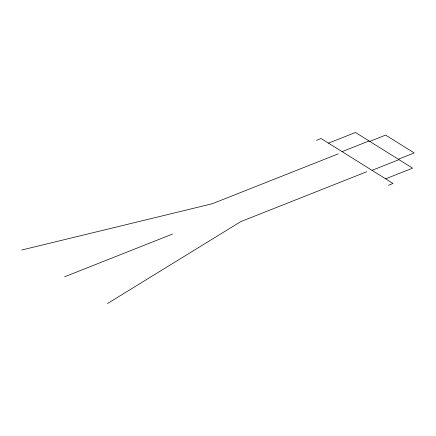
<?xml version="1.0" encoding="UTF-8"?>
<svg xmlns="http://www.w3.org/2000/svg" width="436" height="436" viewBox="0 0 436 436"><rect width="100%" height="100%" fill="white"/><g stroke="black" fill="none" stroke-linecap="round" stroke-linejoin="round"><path stroke-width="0.65" d="M107.496 303.527L240.825 221.592L366.736 171.74M316.492 140.354L321.098 138.534L393.027 183.458L388.422 185.284M328.493 143.155L355.476 132.473L412.609 168.154L385.626 178.836M342.086 151.641L369.069 140.959M338.173 153.897L212.256 203.748L21.8 250.002M369.761 141.395L385.637 135.106L414.2 152.949L398.324 159.233M64.648 276.767L172.574 234.034M372.033 170.351L399.016 159.663"/></g></svg>
